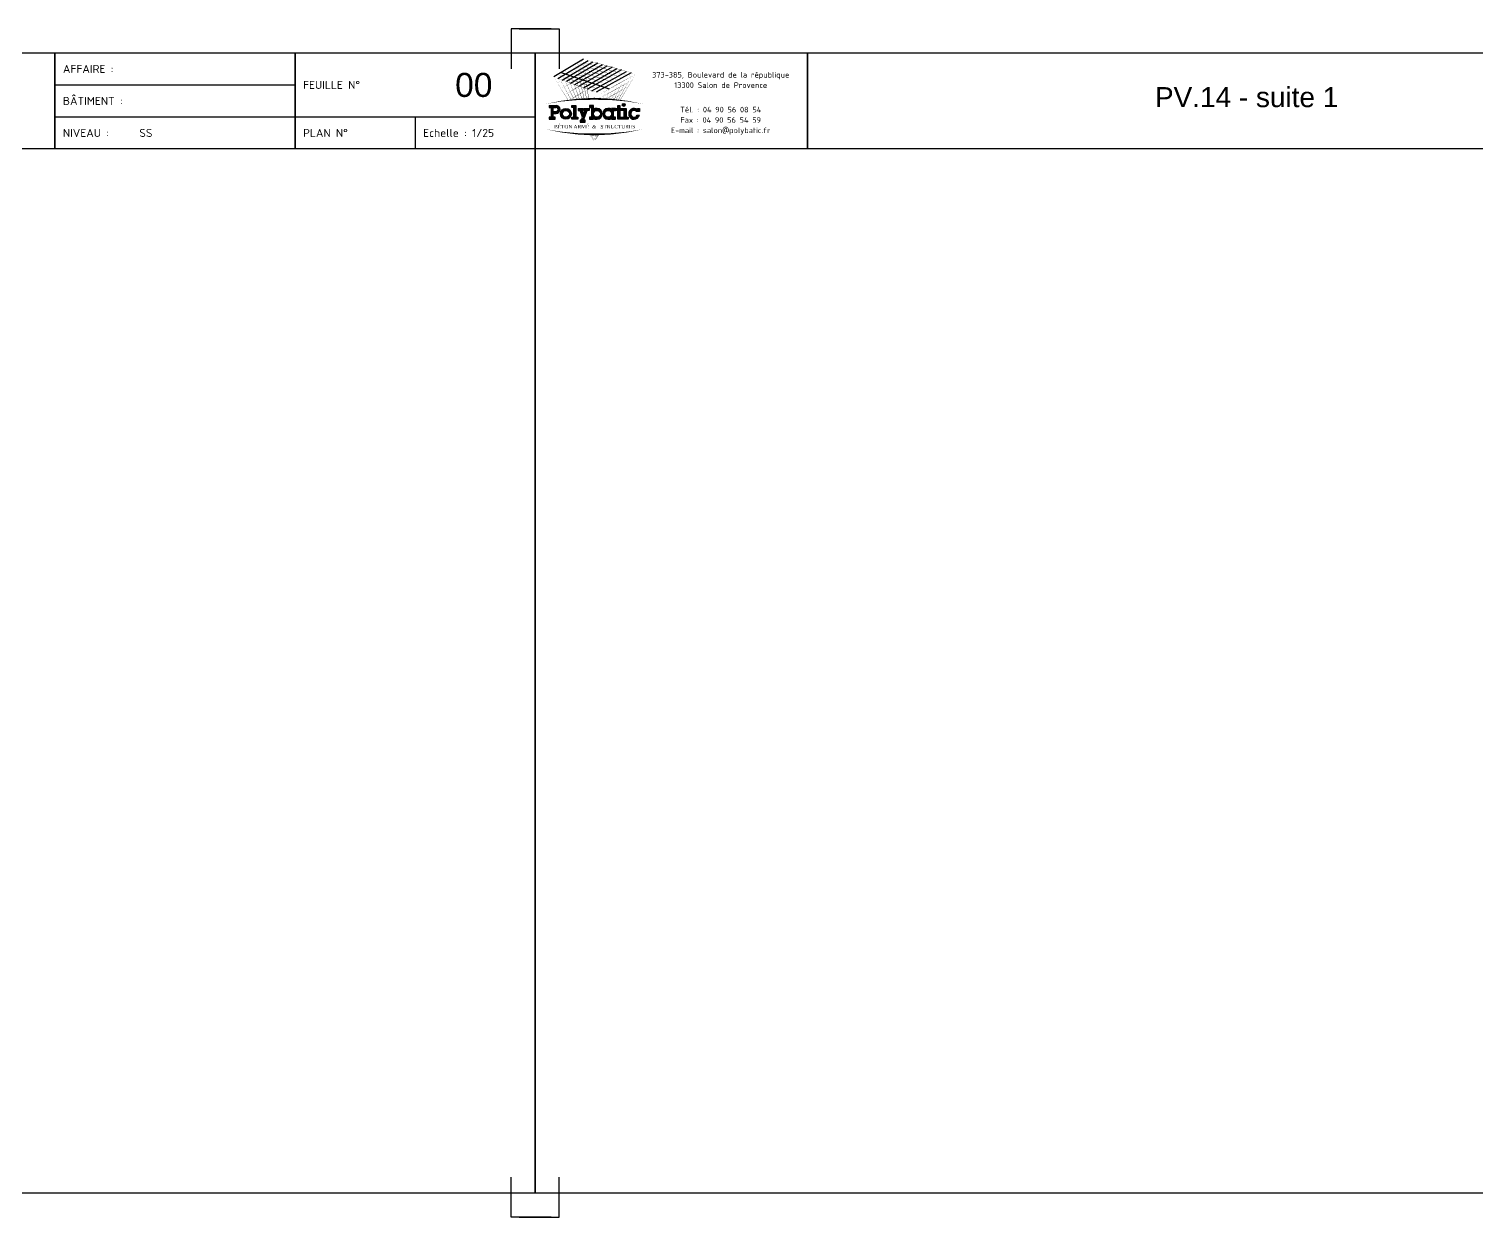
# Model space of a CAD drawing. Extents: x -10329 to 23244, y -15032 to -6928.
# Drawn here: x 14766 to 15670, y -7671 to -6928 of the extents above; entities that cross this region are included whole.
import ezdxf
from ezdxf.enums import TextEntityAlignment as Align

# ---------------------------------------------------------------- set-up
doc = ezdxf.new("R2010")
doc.units = 0
doc.layers.add('Format A4 - Ech 1.25 - Horizontal$0$PYC-CARTOUCHE', color=7, linetype='Continuous')
doc.styles.add('Format A3 - Ech 1.25 - Horizontal$0$ARIAL', font='ARIAL.TTF')
doc.styles.add('Format A3 - Ech 1.25 - Horizontal$0$POLYBATIC', font='TIMES.TTF')
doc.styles.add('Format A3 - Ech 1.25 - Horizontal$0$schéma', font='simplex.shx')

# ---------------------------------------------------------------- blocks, each defined once
blk = doc.blocks.new('Format A3 - Ech 1.25 - Horizontal$0$A$C492E529B')
for color, points in [(140, [(1.413, 0.725, 1), (1.563, 0.725, 1)]), (256, [(-0.938, 0.7), (-1.138, 0.7), (-1.138, 0.6), (-1.038, 0.6), (-1.038, 0.1), (-1.138, 0.1), (-1.138, 0), (-0.838, 0), (-0.838, 0.1), (-0.938, 0.1)]), (256, [(-0.367, 0.45), (-0.268, 0.45), (-0.268, 0.55), (-0.523, 0.55), (-0.523, 0.45), (-0.473, 0.45), (-0.543, 0.253), (-0.612, 0.45), (-0.562, 0.45), (-0.562, 0.55), (-0.818, 0.55), (-0.818, 0.45), (-0.718, 0.45), (-0.595, 0.101), (-0.648, -0.05), (-0.718, -0.05), (-0.718, -0.15), (-0.468, -0.15), (-0.468, -0.05), (-0.543, -0.05)]), (256, [(1.393, 0.55), (1.292, 0.55), (1.292, 0.7), (1.193, 0.7), (1.193, 0.55), (1.093, 0.55), (1.093, 0.45), (1.193, 0.45), (1.193, 0), (1.393, 0), (1.393, 0.1), (1.292, 0.1), (1.292, 0.45), (1.393, 0.45)]), (256, [(1.613, 0.55), (1.413, 0.55), (1.413, 0.45), (1.513, 0.45), (1.513, 0.1), (1.413, 0.1), (1.413, 0), (1.712, 0), (1.712, 0.1), (1.613, 0.1)]), (256, [(2.13, 0.4), (2.283, 0.4), (2.283, 0.55), (2.183, 0.55), (2.183, 0.487, 3.359496), (2.272, 0.2), (2.166, 0.2, -3.125802)])]:
    blk.add_hatch(color=color).paths.add_polyline_path(points)
h = blk.add_hatch(color=256)
h.paths.add_polyline_path([(-1.983, 0.1), (-2.083, 0.1), (-2.083, 0.3), (-1.933, 0.3, 1), (-1.933, 0.7), (-2.283, 0.7), (-2.283, 0.6), (-2.183, 0.6), (-2.183, 0.1), (-2.283, 0.1), (-2.283, 0), (-1.983, 0)])
h.paths.add_polyline_path([(-2.083, 0.4), (-2.083, 0.6), (-1.933, 0.6, -1), (-1.933, 0.4)], flags=16)
h = blk.add_hatch(color=256)
h.paths.add_polyline_path([(-1.158, 0.275, 1), (-1.708, 0.275, 1)])
h.paths.add_polyline_path([(-1.608, 0.275, -1), (-1.258, 0.275, -1)], flags=16)
h = blk.add_hatch(color=256)
h.paths.add_polyline_path([(-0.047, 0.487), (-0.047, 0.7), (-0.248, 0.7), (-0.248, 0.6), (-0.147, 0.6), (-0.147, 0.1), (-0.248, 0.1), (-0.248, 0), (-0.047, 0), (-0.047, 0.063, 2.12132)])
h.paths.add_polyline_path([(-0.047, 0.275, -1), (0.303, 0.275, -1)], flags=16)
h = blk.add_hatch(color=256)
h.paths.add_polyline_path([(1.073, 0.1), (0.973, 0.1), (0.973, 0.45), (1.073, 0.45), (1.073, 0.55), (0.873, 0.55), (0.873, 0.487, 2.12132), (0.873, 0.063), (0.873, 0), (1.073, 0)])
h.paths.add_polyline_path([(0.523, 0.275, -1), (0.873, 0.275, -1)], flags=16)
for p, q in [((-0.595, 0.101), (-0.718, 0.45)), ((-0.648, -0.05), (-0.595, 0.101)), ((-0.543, 0.253), (-0.612, 0.45)), ((-0.543, -0.05), (-0.367, 0.45)), ((-0.543, 0.253), (-0.473, 0.45)), ((0.873, 0.55), (0.873, 0.487)), ((1.073, 0.55), (0.873, 0.55)), ((0.873, 0.063), (0.873, 0)), ((0.973, 0.1), (0.973, 0.45)), ((0.973, 0.45), (1.073, 0.45)), ((1.073, 0.1), (0.973, 0.1)), ((1.073, 0.45), (1.073, 0.55)), ((1.073, 0), (1.073, 0.1)), ((2.166, 0.2), (2.272, 0.2)), ((0.873, 0), (1.073, 0))]:
    blk.add_line(p, q)
for points in [[(-2.283, 0.7), (-1.933, 0.7)], [(-2.283, 0.7), (-2.283, 0.6), (-2.183, 0.6), (-2.183, 0.1), (-2.283, 0.1), (-2.283, 0), (-1.983, 0), (-1.983, 0.1), (-2.083, 0.1), (-2.083, 0.3), (-1.933, 0.3)], [(-2.083, 0.4), (-2.083, 0.6), (-1.933, 0.6)], [(-2.083, 0.4), (-1.933, 0.4)], [(-1.138, 0.7), (-0.938, 0.7), (-0.938, 0.1), (-0.838, 0.1), (-0.838, 0), (-1.138, 0), (-1.138, 0.1), (-1.038, 0.1), (-1.038, 0.6), (-1.138, 0.6), (-1.138, 0.7)], [(-0.818, 0.55), (-0.562, 0.55)], [(-0.818, 0.55), (-0.818, 0.45), (-0.718, 0.45)], [(-0.612, 0.45), (-0.562, 0.45), (-0.562, 0.55)], [(-0.523, 0.55), (-0.268, 0.55), (-0.268, 0.45), (-0.367, 0.45)], [(-0.473, 0.45), (-0.523, 0.45), (-0.523, 0.55)], [(-0.248, 0.7), (-0.248, 0.6), (-0.147, 0.6), (-0.147, 0.1), (-0.248, 0.1), (-0.248, 0), (-0.047, 0), (-0.047, 0.063)], [(-0.047, 0.487), (-0.047, 0.7), (-0.248, 0.7)], [(1.093, 0.55), (1.193, 0.55), (1.193, 0.7), (1.292, 0.7), (1.292, 0.55), (1.393, 0.55), (1.393, 0.45), (1.292, 0.45), (1.292, 0.1), (1.393, 0.1), (1.393, 0), (1.193, 0), (1.193, 0.45), (1.093, 0.45)], [(1.093, 0.45), (1.093, 0.55)], [(1.413, 0.45), (1.413, 0.55), (1.613, 0.55), (1.613, 0.1), (1.712, 0.1), (1.712, 0), (1.413, 0), (1.413, 0.1), (1.513, 0.1), (1.513, 0.45), (1.413, 0.45)], [(2.183, 0.487), (2.183, 0.55), (2.283, 0.55), (2.283, 0.4), (2.13, 0.4)], [(-0.648, -0.05), (-0.718, -0.05), (-0.718, -0.15), (-0.468, -0.15), (-0.468, -0.05), (-0.543, -0.05)]]:
    blk.add_lwpolyline(points)
at = {"color": 140}
blk.add_circle((1.488, 0.725), 0.075, dxfattribs=at)
for centre, radius in [((-1.433, 0.275), 0.275), ((-1.433, 0.275), 0.175), ((0.128, 0.275), 0.175), ((0.698, 0.275), 0.175)]:
    blk.add_circle(centre, radius)
for centre, radius, start, end in [((-1.933, 0.5), 0.2, 270, 90), ((-1.933, 0.5), 0.1, 270, 90), ((0.128, 0.275), 0.275, 230.4788, 129.5212), ((0.698, 0.275), 0.275, 50.4788, 309.5212), ((2.008, 0.275), 0.275, 50.4788, 344.17338), ((2.008, 0.275), 0.175, 45.58469, 334.62307)]:
    blk.add_arc(centre, radius, start, end)
blk = doc.blocks.new('Format A3 - Ech 1.25 - Horizontal$0$polybatic')
at = {"color": 140}
for p, q in [((3.761, 2.305), (2.261, 1.405)), ((2.475, 1.328), (4.002, 2.237)), ((2.636, 1.63), (5.061, 0.805)), ((2.689, 1.25), (4.243, 2.169)), ((4.484, 2.1), (2.902, 1.173)), ((3.116, 1.096), (4.725, 2.032)), ((3.33, 1.019), (4.966, 1.964)), ((5.207, 1.896), (3.543, 0.941)), ((3.757, 0.864), (5.448, 1.828)), ((5.689, 1.76), (3.97, 0.787)), ((4.184, 0.71), (5.93, 1.691)), ((6.17, 1.623), (4.398, 0.632))]:
    blk.add_line(p, q, dxfattribs=at)
for points in [[(3.011, 1.855, 0.02, 0, 0), (3.761, 2.305, 0, 0, 0)], [(3.239, 1.782, 0.02, 0, 0), (4.002, 2.237, 0, 0, 0)], [(4.88, 1.811, 0.02, 0, 0), (3.574, 2.192, 0, 0, 0)], [(3.916, 0.298, 0.0185, 0, 0), (3.574, 2.192, 0, 0, 0)], [(5.086, 1.93, 0.02, 0, 0), (3.761, 2.305, 0, 0, 0)], [(4.024, 0.301, 0.0191, 0, 0), (3.761, 2.305, 0, 0, 0)], [(2.261, 1.405, 0, 0.02, 0), (3.011, 1.855, 0, 0, 0)], [(2.448, 1.105, 0, 0.02, 0), (3.13, 1.514, 0, 0, 0)], [(3.643, 1.099, 0.02, 0, 0), (2.449, 1.517, 0, 0, 0)], [(3.143, 0.247, 0.0149, 0, 0), (2.449, 1.517, 0, 0, 0)], [(2.475, 1.328, 0, 0.02, 0), (3.239, 1.782, 0, 0, 0)], [(3.849, 1.217, 0.02, 0, 0), (2.636, 1.63, 0, 0, 0)], [(3.287, 0.26, 0.0155, 0, 0), (2.636, 1.63, 0, 0, 0)], [(2.689, 1.25, 0, 0.02, 0), (3.466, 1.71, 0, 0, 0)], [(4.055, 1.336, 0.02, 0, 0), (2.824, 1.742, 0, 0, 0)], [(3.425, 0.271, 0.0162, 0, 0), (2.824, 1.742, 0, 0, 0)], [(2.902, 1.173, 0, 0.02, 0), (3.693, 1.637, 0, 0, 0)], [(4.261, 1.455, 0.02, 0, 0), (3.011, 1.855, 0, 0, 0)], [(3.557, 0.281, 0.0168, 0, 0), (3.011, 1.855, 0, 0, 0)], [(3.116, 1.096, 0, 0.02, 0), (3.92, 1.564, 0, 0, 0)], [(3.811, 1.923, 0, 0.02, 0), (3.13, 1.514, 0, 0, 0)], [(4.468, 1.574, 0.02, 0, 0), (3.199, 1.967, 0, 0, 0)], [(3.683, 0.288, 0.0174, 0, 0), (3.199, 1.967, 0, 0, 0)], [(3.861, 1.541, 0, 0.02, 0), (3.248, 1.173, 0, 0, 0)], [(3.33, 1.019, 0, 0.02, 0), (4.148, 1.491, 0, 0, 0)], [(4.674, 1.692, 0.02, 0, 0), (3.386, 2.08, 0, 0, 0)], [(3.802, 0.294, 0.018, 0, 0), (3.386, 2.08, 0, 0, 0)], [(3.466, 1.71, 0.02, 0, 0), (4.243, 2.169, 0, 0, 0)], [(3.693, 1.637, 0.02, 0, 0), (4.484, 2.1, 0, 0, 0)], [(3.92, 1.564, 0.02, 0, 0), (4.725, 2.032, 0, 0, 0)], [(4.148, 1.491, 0.02, 0, 0), (4.966, 1.964, 0, 0, 0)], [(5.511, 1.055, 0, 0.02, 0), (4.261, 1.455, 0, 0, 0)], [(4.375, 1.419, 0.02, 0, 0), (5.207, 1.896, 0, 0, 0)], [(5.736, 1.18, 0, 0.02, 0), (4.468, 1.574, 0, 0, 0)], [(4.602, 1.346, 0.02, 0, 0), (5.448, 1.828, 0, 0, 0)], [(5.961, 1.305, 0, 0.02, 0), (4.674, 1.692, 0, 0, 0)], [(4.83, 1.273, 0.02, 0, 0), (5.689, 1.76, 0, 0, 0)], [(6.186, 1.43, 0, 0.02, 0), (4.88, 1.811, 0, 0, 0)], [(5.057, 1.2, 0.02, 0, 0), (5.93, 1.691, 0, 0, 0)], [(6.411, 1.555, 0, 0.02, 0), (5.086, 1.93, 0, 0, 0)], [(5.284, 1.128, 0.02, 0, 0), (6.17, 1.623, 0, 0, 0)], [(5.511, 1.055, 0.02, 0, 0), (6.411, 1.555, 0, 0, 0)], [(5.607, 0.233, 0.0153, 0, 0), (6.411, 1.555, 0, 0, 0)], [(3.436, 0.98, 0.02, 0, 0), (2.261, 1.405, 0, 0, 0)], [(2.991, 0.23, 0.0142, 0, 0), (2.261, 1.405, 0, 0, 0)], [(2.634, 0.805, 0, 0.02, 0), (3.248, 1.173, 0, 0, 0)], [(2.82, 0.505, 0, 0.02, 0), (3.366, 0.832, 0, 0, 0)], [(3.911, 1.16, 0, 0.02, 0), (3.366, 0.832, 0, 0, 0)], [(4.611, 0.555, 0, 0.02, 0), (3.436, 0.98, 0, 0, 0)], [(3.961, 0.778, 0, 0.02, 0), (3.484, 0.491, 0, 0, 0)], [(3.543, 0.941, 0, 0.02, 0), (4.375, 1.419, 0, 0, 0)], [(4.836, 0.68, 0, 0.02, 0), (3.643, 1.099, 0, 0, 0)], [(3.757, 0.864, 0, 0.02, 0), (4.602, 1.346, 0, 0, 0)], [(5.061, 0.805, 0, 0.02, 0), (3.849, 1.217, 0, 0, 0)], [(3.97, 0.787, 0, 0.02, 0), (4.83, 1.273, 0, 0, 0)], [(5.286, 0.93, 0, 0.02, 0), (4.055, 1.336, 0, 0, 0)], [(4.184, 0.71, 0, 0.02, 0), (5.057, 1.2, 0, 0, 0)], [(4.398, 0.632, 0, 0.02, 0), (5.284, 1.128, 0, 0, 0)], [(4.584, 0.332, 0, 0.02, 0), (5.402, 0.787, 0, 0, 0)], [(4.611, 0.555, 0, 0.02, 0), (5.511, 1.055, 0, 0, 0)], [(4.918, 0.289, 0.00764, 0, 0), (5.061, 0.805, 0, 0, 0)], [(5.062, 0.281, 0.00919, 0, 0), (5.286, 0.93, 0, 0, 0)], [(5.193, 0.272, 0.0106, 0, 0), (5.511, 1.055, 0, 0, 0)], [(5.29, 0.517, 0.02, 0, 0), (6.03, 0.928, 0, 0, 0)], [(5.311, 0.262, 0.0119, 0, 0), (5.736, 1.18, 0, 0, 0)], [(5.402, 0.787, 0.02, 0, 0), (6.22, 1.241, 0, 0, 0)], [(5.419, 0.253, 0.0132, 0, 0), (5.961, 1.305, 0, 0, 0)], [(5.517, 0.243, 0.0143, 0, 0), (6.186, 1.43, 0, 0, 0)], [(1.811, 0.035, 0, 0.1, -0.053843), (4.311, 0.305, 0, 0, 0)], [(3.007, 0.205, 0, 0.02, 0), (3.484, 0.491, 0, 0, 0)], [(4.011, 0.396, 0, 0.00817, 0), (3.844, 0.296, 0, 0.00817, 0)], [(6.811, 0.035, 0, 0.1, 0.053843), (4.311, 0.305, 0, 0, 0)], [(4.58, 0.302, 0.00413, 0, 0), (4.611, 0.555, 0, 0, 0)], [(4.758, 0.296, 0.00596, 0, 0), (4.836, 0.68, 0, 0, 0)], [(4.883, 0.291, 0.00887, 0.02, 0), (5.293, 0.519, 0, 0, 0)], [(5.181, 0.249, 0.02, 0, 0), (5.839, 0.614, 0, 0, 0)], [(5.54, 0.24, 0.00376, 0, 0), (5.648, 0.3, 0, 0, 0)], [(1.811, -1.225, 0, 0.1, 0.053843), (4.311, -1.495, 0, 0, 0)], [(6.811, -1.225, 0, 0.1, -0.053843), (4.311, -1.495, 0, 0, 0)], [(4.311, -1.895, 0, 0.00488, 0), (4.061, -1.492, 0, 0.00488, 0)], [(4.311, -1.895, 0, 0.00471, 0), (4.092, -1.493, 0, 0.00471, 0)], [(4.311, -1.895, 0, 0.00456, 0), (4.121, -1.493, 0, 0.00456, 0)], [(4.311, -1.895, 0, 0.00441, 0), (4.147, -1.494, 0, 0.00441, 0)], [(4.311, -1.895, 0, 0.00428, 0), (4.172, -1.494, 0, 0.00428, 0)], [(4.311, -1.895, 0, 0.00415, 0), (4.196, -1.494, 0, 0.00415, 0)], [(4.311, -1.895, 0, 0.00403, 0), (4.218, -1.495, 0, 0.00403, 0)], [(4.311, -1.895, 0, 0.00392, 0), (4.239, -1.495, 0, 0.00392, 0)], [(4.311, -1.895, 0, 0.00392, 0), (4.239, -1.495, 0, 0.00392, 0)], [(4.311, -1.895, 0, 0.00381, 0), (4.259, -1.495, 0, 0.00381, 0)], [(4.311, -1.895, 0, 0.00653, 0), (4.36, -1.495, 0, 0.00653, 0)], [(4.311, -1.895, 0, 0.00622, 0), (4.393, -1.495, 0, 0.00622, 0)], [(4.311, -1.895, 0, 0.00593, 0), (4.423, -1.494, 0, 0.00593, 0)], [(4.311, -1.895, 0, 0.00484, 0), (4.538, -1.493, 0, 0.00484, 0)], [(4.311, -1.895, 0, 0.00467, 0), (4.556, -1.492, 0, 0.00467, 0)], [(4.311, -1.895, 0, 0.00568, 0), (4.45, -1.494, 0, 0.00568, 0)], [(4.311, -1.895, 0, 0.00544, 0), (4.475, -1.494, 0, 0.00544, 0)], [(4.311, -1.895, 0, 0.00522, 0), (4.497, -1.494, 0, 0.00522, 0)], [(4.311, -1.895, 0, 0.00502, 0), (4.519, -1.493, 0, 0.00502, 0)]]:
    blk.add_lwpolyline(points, format="xyseb", dxfattribs=at)
at = {"color": 5}
blk.add_blockref('Format A3 - Ech 1.25 - Horizontal$0$A$C492E529B', (4.311, -0.73), dxfattribs=at)
at = {"lineweight": 60, "style": 'Format A3 - Ech 1.25 - Horizontal$0$POLYBATIC'}
for s, p in [('BÉTON ARMÉ', (2.28, -1.195)), ('STRUCTURES', (4.619, -1.195))]:
    blk.add_text(s, height=0.18, dxfattribs=at).set_placement(p)
at = {"color": 140, "style": 'Format A3 - Ech 1.25 - Horizontal$0$POLYBATIC'}
blk.add_text('&', height=0.18, dxfattribs=at).set_placement((4.311, -1.195), align=Align.CENTER)

msp = doc.modelspace()

# ---------------------------------------------------------------- linework, layer by layer
at = {"layer": 'Format A4 - Ech 1.25 - Horizontal$0$PYC-CARTOUCHE'}
for p, q in [((14782.506, -6963.027), (14932.506, -6963.027)), ((14782.506, -6983.027), (14932.506, -6983.027)), ((14932.506, -6983.027), (15082.506, -6983.027)), ((15007.506, -6983.027), (15007.506, -7003.027))]:
    msp.add_line(p, q, dxfattribs=at)
for points in [[(15092.506, -6928.027), (15067.506, -6928.027), (15067.506, -6953.027)], [(15072.506, -6928.027), (15097.506, -6928.027), (15097.506, -6953.027)], [(15092.506, -7670.527), (15067.506, -7670.527), (15067.506, -7645.527)], [(15072.506, -7670.527), (15097.506, -7670.527), (15097.506, -7645.527)]]:
    msp.add_lwpolyline(points, dxfattribs=at)
for points in [[(14062.506, -6943.027), (15082.506, -6943.027), (15082.506, -7655.527), (14062.506, -7655.527)], [(14232.506, -6943.027), (14782.506, -6943.027), (14782.506, -7003.027), (14232.506, -7003.027)], [(14782.506, -6943.027), (14932.506, -6943.027), (14932.506, -7003.027), (14782.506, -7003.027)], [(14932.506, -6943.027), (15082.506, -6943.027), (15082.506, -7003.027), (14932.506, -7003.027)], [(15082.506, -6943.027), (16102.506, -6943.027), (16102.506, -7655.527), (15082.506, -7655.527)], [(15082.506, -6943.027), (15252.506, -6943.027), (15252.506, -7003.027), (15082.506, -7003.027)], [(15252.506, -6943.027), (15802.506, -6943.027), (15802.506, -7003.027), (15252.506, -7003.027)]]:
    msp.add_lwpolyline(points, close=True, dxfattribs=at)

# ---------------------------------------------------------------- block references
at = {"layer": 'Format A4 - Ech 1.25 - Horizontal$0$PYC-CARTOUCHE', "xscale": 12.375, "yscale": 12.375, "zscale": 12.375}
msp.add_blockref('Format A3 - Ech 1.25 - Horizontal$0$polybatic', (15066.105, -6975.454), dxfattribs=at)

# ---------------------------------------------------------------- texts
at = {"layer": 'Format A4 - Ech 1.25 - Horizontal$0$PYC-CARTOUCHE'}
for s, height, style, p in [('AFFAIRE :', 5, 'Format A3 - Ech 1.25 - Horizontal$0$schéma', (14787.506, -6955.527)), ('00', 15, 'Format A3 - Ech 1.25 - Horizontal$0$ARIAL', (15032.506, -6970.527)), ('BÂTIMENT :', 5, 'Format A3 - Ech 1.25 - Horizontal$0$schéma', (14787.506, -6975.527)), ('FEUILLE N°', 5, 'Format A3 - Ech 1.25 - Horizontal$0$schéma', (14937.506, -6965.527)), ('NIVEAU :', 5, 'Format A3 - Ech 1.25 - Horizontal$0$schéma', (14787.506, -6995.527)), ('SS', 5, 'Format A3 - Ech 1.25 - Horizontal$0$schéma', (14835.207, -6995.527)), ('PLAN N°', 5, 'Format A3 - Ech 1.25 - Horizontal$0$schéma', (14937.506, -6995.527)), ('Echelle : 1/25', 5, 'Format A3 - Ech 1.25 - Horizontal$0$schéma', (15012.506, -6995.527))]:
    msp.add_text(s, height=height, dxfattribs=dict(at, style=style)).set_placement(p)
for s, height, style, p in [('373-385, Boulevard de la république', 3.5, 'Format A3 - Ech 1.25 - Horizontal$0$schéma', (15198.411, -6958.431)), ('13300 Salon de Provence', 3.5, 'Format A3 - Ech 1.25 - Horizontal$0$schéma', (15198.411, -6964.904)), ('PV.14 - suite 1', 12.5, 'Format A3 - Ech 1.25 - Horizontal$0$ARIAL', (15526.911, -6976.902)), ('Tél. : 04 90 56 08 54', 3.5, 'Format A3 - Ech 1.25 - Horizontal$0$schéma', (15198.411, -6980.193)), ('Fax : 04 90 56 54 59', 3.5, 'Format A3 - Ech 1.25 - Horizontal$0$schéma', (15198.411, -6986.667)), ('E-mail : salon@polybatic.fr', 3.5, 'Format A3 - Ech 1.25 - Horizontal$0$schéma', (15198.411, -6993.14))]:
    msp.add_text(s, height=height, dxfattribs=dict(at, style=style)).set_placement(p, align=Align.CENTER)

doc.saveas('drawing.dxf')
